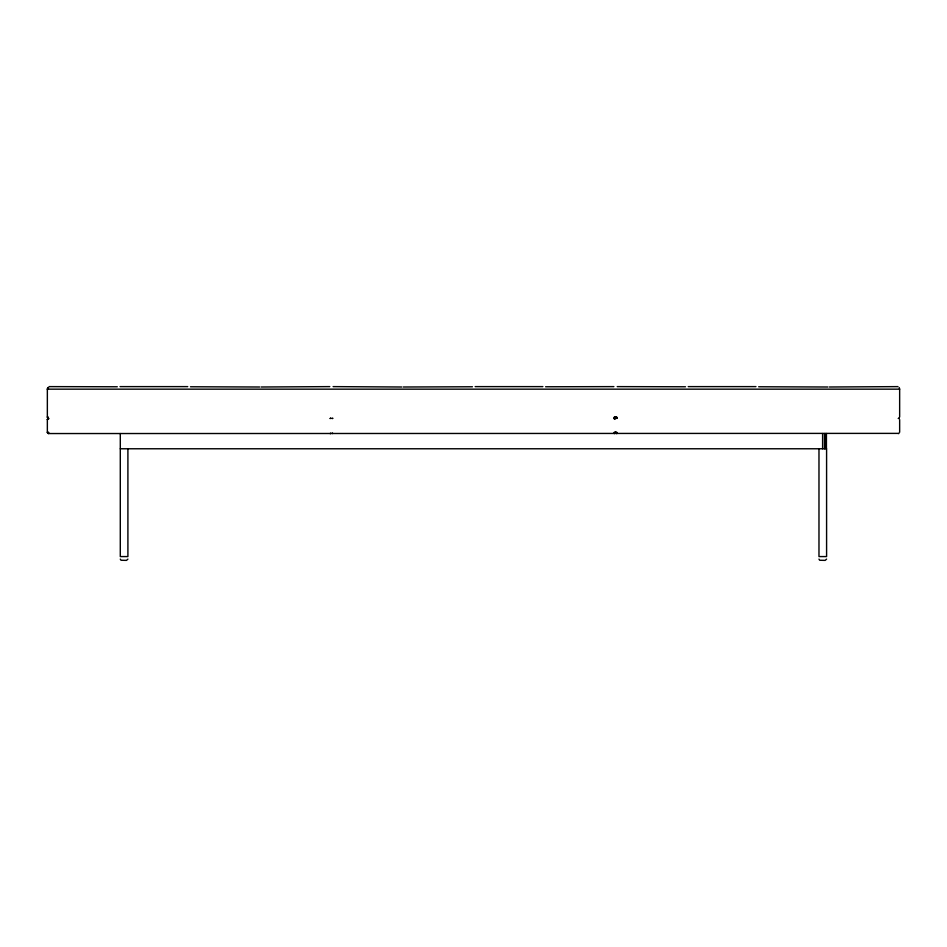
<?xml version="1.0" encoding="UTF-8"?>
<svg xmlns="http://www.w3.org/2000/svg" width="947" height="947" viewBox="0 0 947 947"><rect width="100%" height="100%" fill="white"/><g stroke="black" fill="none" stroke-linecap="round" stroke-linejoin="round"><path stroke-width="1.42" d="M614.769 417.059L614.52 418.16M614.769 432.282L614.52 433.383M615.183 417.059L614.733 418.16M615.183 432.282L614.733 433.383M898.383 433.548L899.011 433.383L48.617 433.548L47.35 432.282L47.35 419.592L48.617 418.325L47.35 417.059L47.35 389.158L48.617 387.891M47.35 419.592L48.037 418.503M615.455 417.059L614.863 418.16M615.455 432.282L614.863 433.383M47.776 387.56L47.35 389.158L899.65 389.158L899.65 417.059M614.283 417.059L614.283 418.965L615.384 418.965L614.283 418.325L615.55 417.059L616.817 418.503L616.817 417.059M614.283 432.282L614.283 433.548L615.55 432.282L616.817 433.548L616.817 432.282M127.904 559.109L126.507 560.375L121.015 560.257L120.293 559.109M826.589 559.109L825.18 560.375L819.688 560.257L818.977 559.109M48.167 418.503L47.445 419.604M47.989 388.057L47.445 389.158M261.171 387.003L329.793 386.625M403.221 387.003L472.435 386.767M829.371 387.003L897.993 386.625M190.465 386.767L259.679 387.003M545.602 386.767L613.893 386.625M758.665 386.767L827.879 387.003M49.007 386.625L117.298 386.767M120.032 386.625L187.743 386.625M333.107 386.625L401.729 387.003M475.157 386.625L542.868 386.625M617.207 386.625L685.498 386.767M688.232 386.625L755.943 386.625M47.35 417.059L47.847 417.698M47.516 417.698L48.131 417.059M614.283 417.698L615.384 417.698M615.716 417.698L616.817 417.698M47.989 418.16L48.617 418.965L47.516 418.965M614.283 418.16L614.911 418.16M616.189 418.16L616.817 418.16M47.989 418.503L48.617 418.503M614.283 418.503L614.911 418.503M47.35 432.282L48.167 433.383M47.516 432.909L48.617 432.909M614.283 432.909L615.384 432.909M615.716 432.909L616.817 432.909M47.989 433.383L48.617 433.383M614.283 433.383L614.911 433.383M616.189 433.383L616.817 433.383M120.293 448.771L826.589 448.771L826.589 556.576L818.977 556.576L818.977 448.771M616.237 418.16L615.645 417.059M616.237 433.383L615.645 432.282M48.037 418.16L47.445 417.059M48.037 433.383L47.445 432.282M616.367 418.16L615.917 417.059M616.367 433.383L615.917 432.282M616.58 418.16L616.331 417.059M616.58 433.383L616.331 432.282M48.38 433.383L48.131 432.282M899.224 387.56L899.65 389.158M899.65 419.592L899.65 432.282M826.423 433.548L826.423 448.771M825.902 433.548L825.902 448.771M824.517 433.548L824.517 448.771M822.612 433.548L822.612 448.771M127.904 448.771L127.904 556.576L120.293 556.576L120.293 433.548M48.617 432.282L48.617 433.548M330.811 418.16L330.183 418.503L330.811 418.16M332.717 418.325L332.089 418.503L332.717 418.325M330.811 433.383L330.183 433.548L330.811 433.383M899.011 418.16L898.383 418.503L899.011 418.16M332.717 433.383L332.089 433.383L332.717 433.383"/></g></svg>
